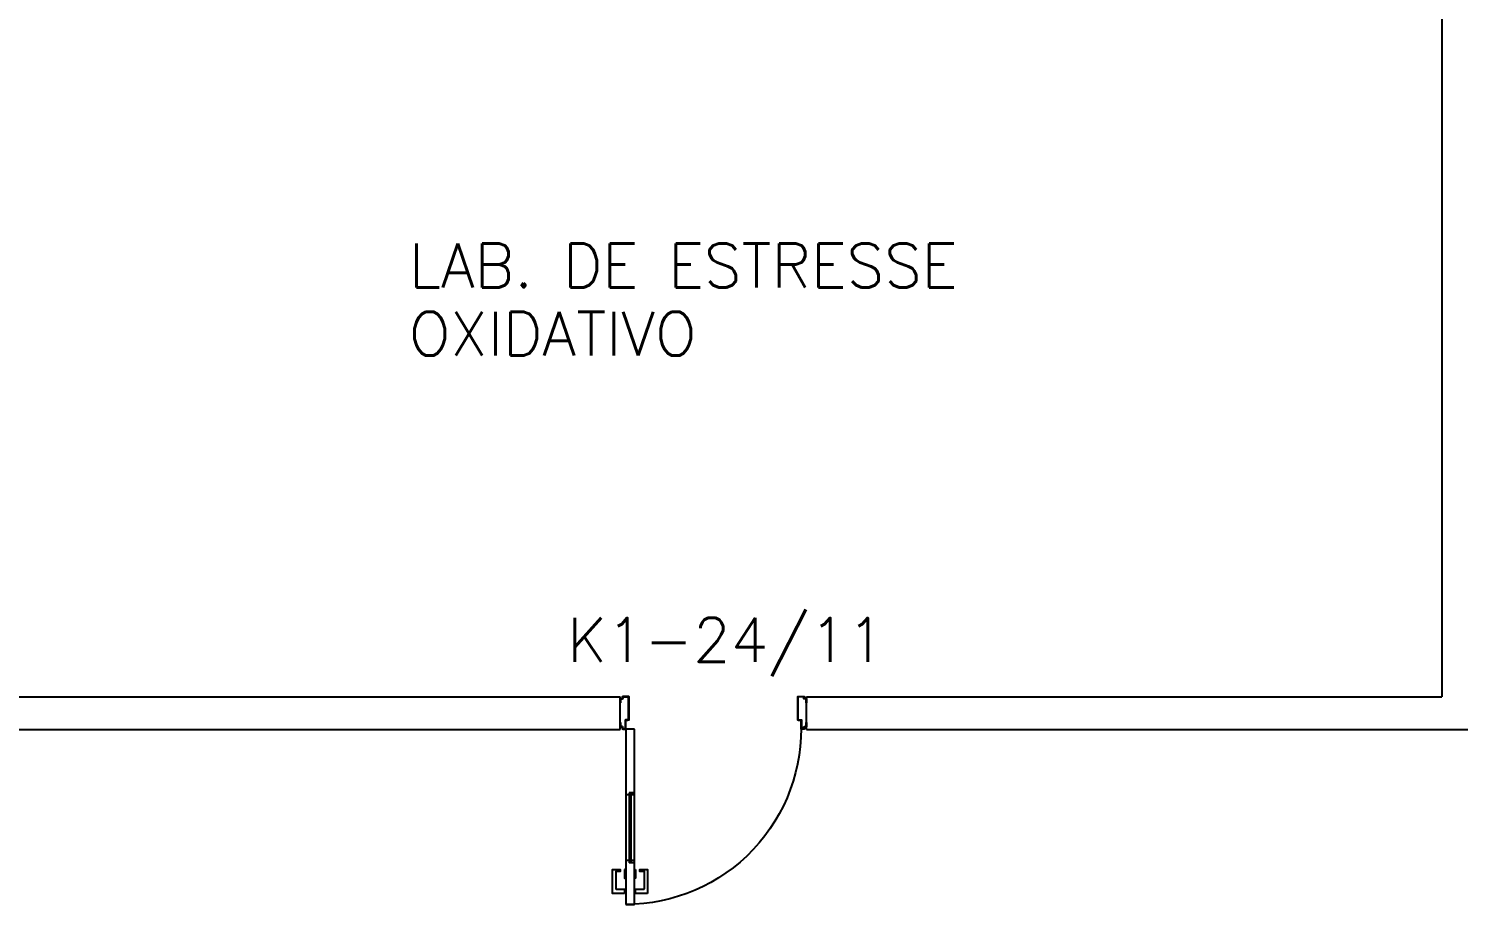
# Model space of a CAD drawing. Header units: millimetres. Extents: x 1887 to 2405, y 1100 to 1335.
# Drawn here: x 2154.96 to 2161.48, y 1266.65 to 1270.65 of the extents above; entities that cross this region are included whole.
import ezdxf

# ---------------------------------------------------------------- set-up
doc = ezdxf.new("R2010")
doc.units = ezdxf.units.MM
for name, color, linetype in [('AR-ALV', 2, 'Continuous'), ('AR-PORTA', 1, 'Continuous'), ('ENDEREÇO', 2, 'Continuous'), ('maçaneta', 1, 'Continuous'), ('mov', 1, 'Continuous'), ('PM-PERFIL U-C', 2, 'Continuous'), ('PM-VIDRO', 1, 'Continuous'), ('pm1', 2, 'Continuous'), ('pm2', 2, 'Continuous'), ('TEXTO', 2, 'Continuous')]:
    doc.layers.add(name, color=color, linetype=linetype)
doc.styles.add('UNB-100', font='simplex.shx', dxfattribs={"height": 0.2})
doc.styles.add('UNB1-100', font='simplex.shx', dxfattribs={"height": 0.2})

# ---------------------------------------------------------------- blocks, each defined once
blk = doc.blocks.new('PM3V')
at = {"layer": 'maçaneta'}
for points in [[(0.02, 0.9), (-0.035, 0.9), (-0.035, 0.79), (0, 0.79), (0, 0.8), (-0.02, 0.8), (-0.02, 0.8785, -0.414214), (-0.0185, 0.88), (0.02, 0.88)], [(0.125, 0.9), (0.07, 0.9), (0.07, 0.88), (0.1085, 0.88, -0.414214), (0.11, 0.8785), (0.11, 0.8), (0.09, 0.8), (0.09, 0.79), (0.125, 0.79)]]:
    blk.add_lwpolyline(points, format="xyb", close=True, dxfattribs=at)
for points in [[(0.02, 0.79), (0.02, 0.83), (0.025, 0.83), (0.025, 0.79)], [(0.07, 0.79), (0.07, 0.83), (0.065, 0.83), (0.065, 0.79)]]:
    blk.add_lwpolyline(points, close=True, dxfattribs=at)
at = {"layer": 'mov'}
blk.add_arc((0.025, 0.15), 0.8, 356.84716, 90, dxfattribs=at)
at = {"layer": 'PM-PERFIL U-C'}
for p, q in [((0, 0.12), (0, 0.1385)), ((0.0015, 0.14), (0.01, 0.14)), ((0.002, 0.138), (0.002, 0.12)), ((0.0105, 0.138), (0.002, 0.138)), ((0.01, 0.14), (0.01, 0.1485)), ((0.0115, 0.15), (0.0235, 0.15)), ((0.012, 0.148), (0.012, 0.1395)), ((0.023, 0.148), (0.012, 0.148)), ((0.023, 0.1085), (0.023, 0.148)), ((0.025, 0.1485), (0.025, 0.109)), ((0.825, 0.1485), (0.825, 0.109)), ((0.8385, 0.15), (0.8265, 0.15)), ((0.827, 0.148), (0.838, 0.148)), ((0.827, 0.1085), (0.827, 0.148)), ((0.838, 0.148), (0.838, 0.1395)), ((0.8395, 0.138), (0.848, 0.138)), ((0.84, 0.14), (0.84, 0.1485)), ((0.8485, 0.14), (0.84, 0.14)), ((0.848, 0.138), (0.848, 0.12)), ((0.85, 0.12), (0.85, 0.1385)), ((0.002, 0.12), (0, 0.12)), ((0.038, 0.107), (0.0245, 0.107)), ((0.0385, 0.109), (0.025, 0.109)), ((0.038, 0.107), (0.038, 0.002)), ((0.04, 0.1075), (0.04, 0.0015)), ((0.81, 0.1075), (0.81, 0.0015)), ((0.8115, 0.109), (0.825, 0.109)), ((0.812, 0.107), (0.8255, 0.107)), ((0.812, 0.107), (0.812, 0.002)), ((0.848, 0.12), (0.85, 0.12)), ((0, 0.03), (0.002, 0.03)), ((0, 0.0115), (0, 0.03)), ((0.01, 0.01), (0.0015, 0.01)), ((0.002, 0.03), (0.002, 0.012)), ((0.002, 0.012), (0.0105, 0.012)), ((0.01, 0.0015), (0.01, 0.01)), ((0.0385, 0), (0.0115, 0)), ((0.012, 0.0105), (0.012, 0.002)), ((0.012, 0.002), (0.038, 0.002)), ((0.8115, 0), (0.8385, 0)), ((0.838, 0.002), (0.812, 0.002)), ((0.838, 0.0105), (0.838, 0.002)), ((0.848, 0.012), (0.8395, 0.012)), ((0.84, 0.0015), (0.84, 0.01)), ((0.84, 0.01), (0.8485, 0.01)), ((0.85, 0.03), (0.848, 0.03)), ((0.848, 0.03), (0.848, 0.012)), ((0.85, 0.0115), (0.85, 0.03))]:
    blk.add_line(p, q, dxfattribs=at)
for centre, start, end in [((0.0015, 0.1385), 90, 180), ((0.0115, 0.1485), 90, 180), ((0.0105, 0.1395), 270, 0), ((0.0235, 0.1485), 360, 90), ((0.8265, 0.1485), 90, 180), ((0.8395, 0.1395), 180, 270), ((0.8385, 0.1485), 0, 90), ((0.8485, 0.1385), 0, 90), ((0.0245, 0.1085), 180, 270), ((0.0385, 0.1075), 0, 90), ((0.8115, 0.1075), 90, 180), ((0.8255, 0.1085), 270, 0), ((0.0015, 0.0115), 180, 270), ((0.0115, 0.0015), 180, 270), ((0.0105, 0.0105), 0, 90), ((0.0385, 0.0015), 269.93864, 0), ((0.8115, 0.0015), 180, 270.06136), ((0.8395, 0.0105), 90, 180), ((0.8385, 0.0015), 270, 0), ((0.8485, 0.0115), 270, 0)]:
    blk.add_arc(centre, 0.0015, start, end, dxfattribs=at)
at = {"layer": 'PM-VIDRO'}
for p, q in [((0.04, 0.45), (0.04, 0.75)), ((0.05, 0.75), (0.05, 0.45))]:
    blk.add_line(p, q, dxfattribs=at)
at = {"layer": 'pm1'}
for p, q in [((0.025, 0.95), (0.065, 0.95)), ((0.025, 0.75), (0.025, 0.95)), ((0.065, 0.95), (0.065, 0.76)), ((0.04, 0.75), (0.025, 0.75)), ((0.065, 0.76), (0.04, 0.76)), ((0.04, 0.75), (0.04, 0.76)), ((0.05, 0.76), (0.05, 0.75)), ((0.065, 0.75), (0.05, 0.75)), ((0.065, 0.76), (0.065, 0.75)), ((0.025, 0.15), (0.025, 0.45)), ((0.04, 0.45), (0.025, 0.45)), ((0.04, 0.44), (0.04, 0.45)), ((0.065, 0.44), (0.04, 0.44)), ((0.065, 0.45), (0.05, 0.45)), ((0.05, 0.45), (0.05, 0.44)), ((0.065, 0.45), (0.065, 0.44)), ((0.065, 0.44), (0.065, 0.15)), ((0.065, 0.15), (0.025, 0.15))]:
    blk.add_line(p, q, dxfattribs=at)
at = {"layer": 'pm2'}
for p, q in [((0.025, 0.45), (0.025, 0.75)), ((0.065, 0.75), (0.065, 0.45)), ((0.025, 0.15), (0.025, 0.109)), ((0.025, 0.109), (0.035, 0.109)), ((0.8252, 0.109), (0.8152, 0.109)), ((0.8152, 0), (0.8402, 0)), ((0.8402, 0.01), (0.8502, 0.01)), ((0.8402, 0), (0.8402, 0.01))]:
    blk.add_line(p, q, dxfattribs=at)

msp = doc.modelspace()

# ---------------------------------------------------------------- linework, layer by layer
at = {"layer": 'AR-ALV'}
for p, q in [((2161.4097, 1271.0485), (2161.4097, 1267.5985)), ((2154.0597, 1267.5985), (2157.6597, 1267.5985)), ((2157.6597, 1267.4485), (2157.6597, 1267.5985)), ((2158.5098, 1267.5985), (2161.4097, 1267.5985)), ((2158.5098, 1267.4485), (2158.5098, 1267.5985)), ((2153.8097, 1267.4485), (2157.6597, 1267.4485)), ((2158.5098, 1267.4485), (2161.6597, 1267.4485))]:
    msp.add_line(p, q, dxfattribs=at)

# ---------------------------------------------------------------- block references
at = {"layer": 'AR-PORTA', "xscale": -1, "rotation": 180}
msp.add_blockref('PM3V', (2157.6597, 1267.5999), dxfattribs=at)

# ---------------------------------------------------------------- texts
at = {"layer": 'ENDEREÇO', "style": 'UNB1-100'}
msp.add_text('K1-24/11', height=0.2, dxfattribs=at).set_placement((2157.4177, 1267.7583))
at = {"layer": 'TEXTO', "style": 'UNB-100'}
for s, p in [('LAB. DE ESTRESSE', (2156.6957, 1269.4675)), ('OXIDATIVO', (2156.6957, 1269.1562))]:
    msp.add_text(s, height=0.2, dxfattribs=at).set_placement(p)

doc.saveas('drawing.dxf')
